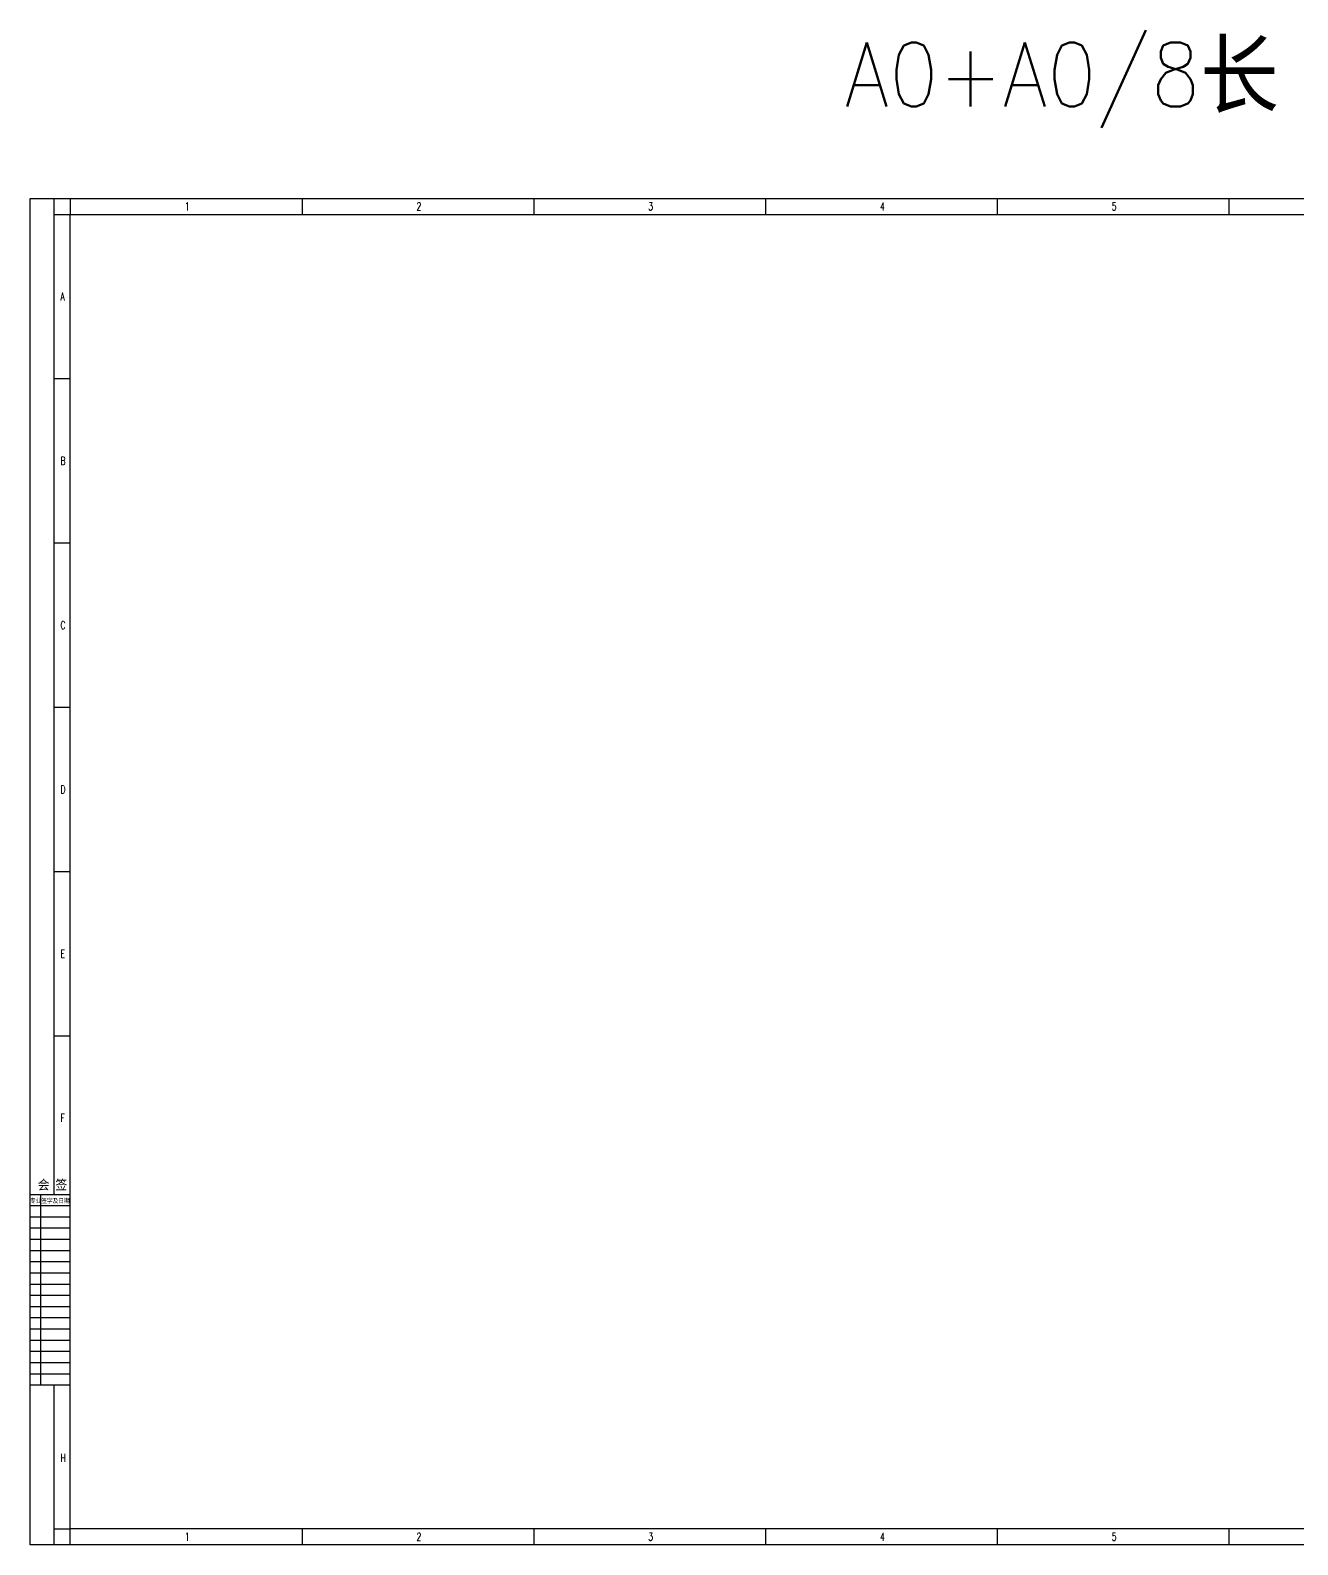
# Model space of a CAD drawing. Header units: inches. Extents: x -1 to 1337, y 7 to 953.
# Drawn here: x -1 to 791, y 7 to 953 of the extents above; entities that cross this region are included whole.
import ezdxf
from ezdxf.enums import TextEntityAlignment as Align

# ---------------------------------------------------------------- set-up
doc = ezdxf.new("R2010")
doc.units = ezdxf.units.IN
doc.header["$MEASUREMENT"] = 0
doc.layers.add('内层矩形', color=1, linetype='Continuous')
doc.layers.add('外层矩形', color=1, linetype='Continuous')
doc.styles.add('HZ', font='txt_____.ttf', dxfattribs={"width": 0.7, "bigfont": 'HZTXT'})

msp = doc.modelspace()

# ---------------------------------------------------------------- linework, layer by layer
at = {"color": 0}
for p, q in [((24.35, 225.92), (-0.65, 225.92)), ((24.35, 218.92), (-0.65, 218.92)), ((6.04, 106.92), (6.04, 225.92)), ((24.35, 211.92), (-0.65, 211.92)), ((24.35, 204.92), (-0.65, 204.92)), ((24.35, 197.92), (-0.65, 197.92)), ((24.35, 190.92), (-0.65, 190.92)), ((24.35, 183.92), (-0.65, 183.92)), ((24.35, 176.92), (-0.65, 176.92)), ((24.35, 169.92), (-0.65, 169.92)), ((24.35, 162.92), (-0.65, 162.92)), ((24.35, 155.92), (-0.65, 155.92)), ((24.35, 148.92), (-0.65, 148.92)), ((24.35, 141.92), (-0.65, 141.92)), ((24.35, 134.92), (-0.65, 134.92)), ((24.35, 127.92), (-0.65, 127.92)), ((24.35, 120.92), (-0.65, 120.92)), ((24.35, 113.92), (-0.65, 113.92)), ((24.35, 106.92), (-0.65, 106.92))]:
    msp.add_line(p, q, dxfattribs=at)
at = {"color": 4, "flags": 128}
for points in [[(-0.65, 7.29), (-0.65, 848.29)], [(-0.65, 848.29), (1337.35, 848.29)], [(24.35, 848.29), (24.35, 838.29)], [(169.12, 848.29), (169.12, 838.29)], [(313.89, 848.29), (313.89, 838.29)], [(458.66, 848.29), (458.66, 838.29)], [(603.43, 848.29), (603.43, 838.29)], [(748.2, 848.29), (748.2, 838.29)], [(14.35, 838.29), (24.35, 838.29)], [(169.12, 17.29), (169.12, 7.29)], [(313.89, 17.29), (313.89, 7.29)], [(458.66, 17.29), (458.66, 7.29)], [(603.43, 17.29), (603.43, 7.29)], [(748.2, 17.29), (748.2, 7.29)], [(1337.35, 7.29), (-0.65, 7.29)]]:
    msp.add_lwpolyline(points, dxfattribs=at)
at = {"color": 4}
msp.add_lwpolyline([(14.35, 225.92), (14.35, 848.29)], dxfattribs=at)
at = {"flags": 128}
for points in [[(14.35, 838.29), (24.35, 838.29)], [(14.35, 735.66), (24.35, 735.66)], [(14.35, 633.04), (24.35, 633.04)], [(14.35, 530.41), (24.35, 530.41)], [(14.35, 427.79), (24.35, 427.79)], [(14.35, 325.16), (24.35, 325.16)], [(14.35, 17.29), (24.35, 17.29)], [(24.35, 7.29), (24.35, 17.29)]]:
    msp.add_lwpolyline(points, dxfattribs=at)
msp.add_lwpolyline([(24.35, 838.29), (1327.27, 838.29), (1327.27, 17.29), (24.35, 17.29)], close=True)
msp.add_lwpolyline([(14.35, 7.29), (14.35, 106.92)])
at = {"layer": '内层矩形'}
msp.add_lwpolyline([(24.35, 838.29), (1327.27, 838.29), (1327.35, 17.29), (24.35, 17.29)], close=True, dxfattribs=at)
at = {"layer": '外层矩形'}
msp.add_lwpolyline([(-0.65, 848.29), (1337.35, 848.29), (1337.35, 7.29), (-0.65, 7.29)], close=True, dxfattribs=at)

# ---------------------------------------------------------------- texts
at = {"color": 0, "style": 'HZ', "width": 0.9}
for s, height, p in [('A0+A0/8长', 40, (643.76, 905.65)), ('会 签  ', 6, (16.9, 229.13)), ('专业签字及日期', 2.8, (11.57, 220.75))]:
    msp.add_text(s, height=height, dxfattribs=at).set_placement(p, align=Align.CENTER)
at = {"color": 0, "style": 'HZ', "width": 0.7}
for s, p in [('1', (95.89, 840.79)), ('2', (240.66, 840.79)), ('3', (385.43, 840.79)), ('4', (530.2, 840.79)), ('5', (674.97, 840.79)), ('A', (18.21, 784.47)), ('B', (18.21, 681.85)), ('C', (18.21, 579.22)), ('D', (18.21, 476.6)), ('E', (18.21, 373.97)), ('F', (18.21, 271.35)), ('H', (18.21, 59.02)), ('1', (95.89, 9.79)), ('2', (240.66, 9.79)), ('3', (385.43, 9.79)), ('4', (530.2, 9.79)), ('5', (674.97, 9.79))]:
    msp.add_text(s, height=5, dxfattribs=at).set_placement(p)

doc.saveas('drawing.dxf')
